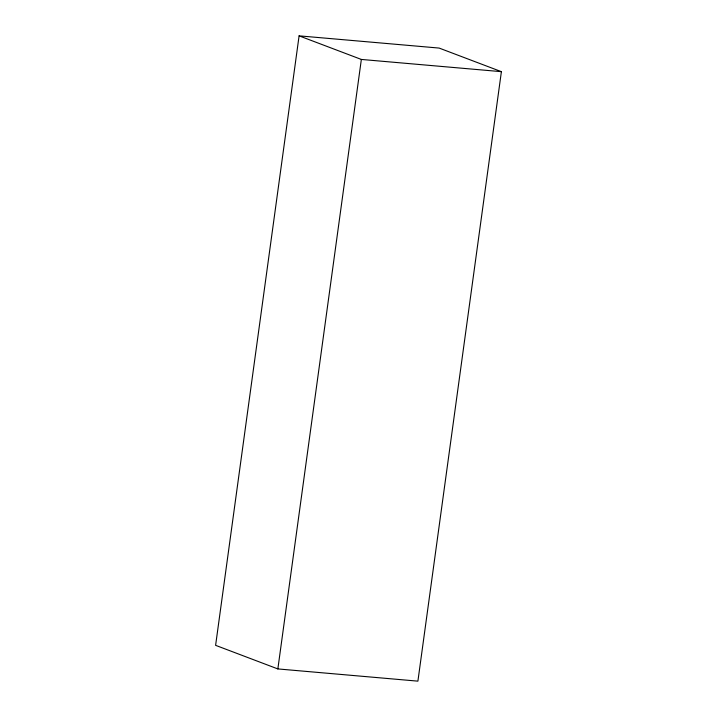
<?xml version="1.0" encoding="UTF-8"?>
<svg xmlns="http://www.w3.org/2000/svg" width="717" height="717" viewBox="0 0 717 717"><rect width="100%" height="100%" fill="white"/><g stroke="black" fill="none" stroke-linecap="round" stroke-linejoin="round"><path stroke-width="1.08" d="M299.097 35.85L215.611 645.336L277.855 668.925L417.903 681.15L501.389 71.664L439.145 48.075L299.097 35.85L361.35 59.439L501.389 71.664M277.855 668.925L361.35 59.439"/></g></svg>
